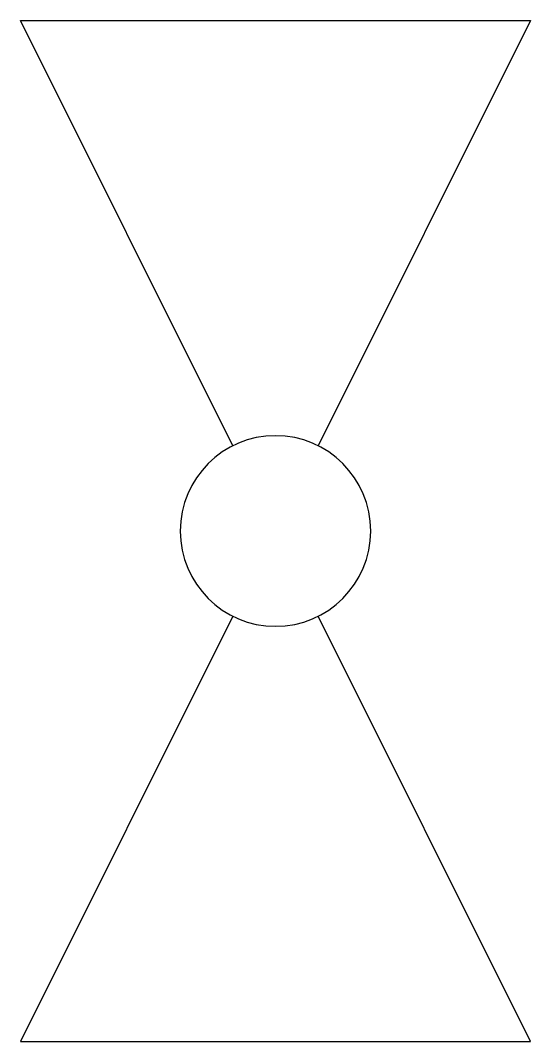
# Model space of a CAD drawing. Header units: millimetres. Extents: x -37 to 37, y -75 to 75.
import ezdxf

# ---------------------------------------------------------------- set-up
doc = ezdxf.new("R2010")
doc.units = ezdxf.units.MM

msp = doc.modelspace()

# ---------------------------------------------------------------- linework, layer by layer
at = {"color": 0, "linetype": 'ByBlock', "lineweight": -2}
for points in [[(-6.26, 12.52), (-37.5, 75), (37.5, 75), (6.26, 12.52)], [(-6.26, -12.52), (-37.5, -75), (37.5, -75), (6.26, -12.52)]]:
    msp.add_lwpolyline(points, dxfattribs=at)
msp.add_lwpolyline([(0, 14, 1), (0, -14, 1)], format="xyb", close=True, dxfattribs=at)

doc.saveas('drawing.dxf')
